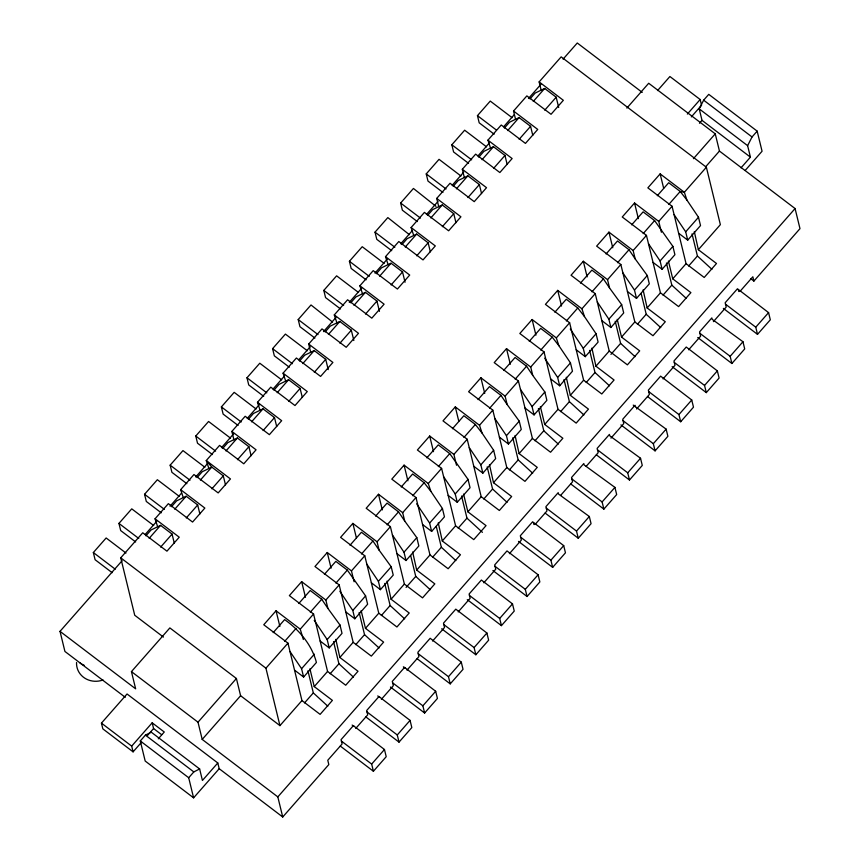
<?xml version="1.0" encoding="UTF-8"?>
<svg xmlns="http://www.w3.org/2000/svg" width="860" height="860" viewBox="0 0 860 860"><rect width="100%" height="100%" fill="white"/><g stroke="black" fill="none" stroke-linecap="round" stroke-linejoin="round"><path stroke-width="1.29" d="M741.03 167.829L750.425 157.143L702.018 120.357L699.223 108.876L703.641 100.179L708.758 94.353L757.165 131.139L762.067 151.242L745.287 170.323M750.425 157.143L747.62 145.662L752.038 136.966L757.165 131.139M112.176 572.696L95.094 559.72L93.342 552.539L106.145 537.973L125.969 553.044M135.654 541.95L120.701 530.588L118.949 523.407L131.752 508.851L153.66 525.503M161.261 512.829L146.307 501.466L144.555 494.285L157.358 479.719L179.267 496.37M186.867 483.696L171.914 472.333L170.162 465.163L182.965 450.597L204.874 467.249M212.474 454.575L197.52 443.212L195.768 436.031L208.572 421.475L230.48 438.116M238.08 425.442L223.127 414.09L221.375 406.909L234.178 392.343L256.087 408.994M263.687 396.32L248.733 384.957L246.981 377.776L259.784 363.221L281.693 379.873M289.293 367.198L274.34 355.836L272.588 348.655L285.402 334.088L307.3 350.74M314.9 338.066L299.946 326.703L298.205 319.533L311.008 304.967L332.54 322.038M340.506 308.944L325.553 297.582L323.812 290.4L336.615 275.834L358.512 292.486M366.113 279.812L351.16 268.449L349.418 261.279L362.221 246.712L384.119 263.364M391.719 250.69L376.766 239.327L375.024 232.146L387.828 217.591L409.36 234.662M417.326 221.568L402.373 210.205L400.631 203.025L413.434 188.458L435.988 206.346M442.932 192.436L427.979 181.073L426.237 173.903L439.041 159.337L460.938 175.988M468.539 163.314L453.585 151.951L451.844 144.77L464.647 130.204L486.556 146.856M494.145 134.181L479.192 122.819L477.45 115.648L490.254 101.082L512.162 117.734M163.422 637.067L134.73 615.255L120.733 557.828L142.749 532.781L166.948 551.174L179.245 537.199L155.047 518.795L168.356 503.659L192.565 522.052L204.852 508.066L180.654 489.673L193.962 474.526L218.171 492.92L230.458 478.945L206.26 460.551L219.569 445.405L243.778 463.798L256.065 449.812L231.867 431.419L245.175 416.272L269.384 434.665L281.671 420.69L257.473 402.297L270.782 387.15L294.991 405.544L307.278 391.569L283.08 373.165L296.388 358.018L320.597 376.422L332.885 362.436L308.686 344.043L321.995 328.896L346.204 347.289L358.491 333.315L334.293 314.921L347.601 299.774L371.81 318.168L384.097 304.182L359.899 285.789L373.208 270.642L397.417 289.035L409.704 275.06L385.506 256.667L398.814 241.52L423.023 259.913L435.31 245.928L411.112 227.534L424.431 212.388L448.63 230.792L460.917 216.806L436.719 198.413L450.038 183.266L474.236 201.659L486.523 187.684L462.325 169.28L475.644 154.144L499.843 172.537L512.13 158.552L487.932 140.158L501.251 125.012L525.449 143.405L537.736 129.43L513.538 111.037L526.857 95.89L551.056 114.283L563.343 100.297L539.145 81.904L561.171 56.857L706.372 167.227L720.368 224.653L698.352 249.701L716.498 263.493L704.211 277.479L686.065 263.676L672.058 206.26L647.859 187.856L660.147 173.881L684.356 192.275L686.904 200.057L698.492 217.257L700.524 225.578L687.721 240.144L678.637 233.243M125.27 697.32L64.919 651.45L60.017 631.347L122.12 560.709M145.19 534.468L156.724 521.354M170.033 506.207L181.567 493.092M195.757 476.945L207.292 463.83M221.493 447.684L233.909 433.548M247.218 418.411L259.645 404.286M272.953 389.15L284.488 376.024M298.678 359.878L310.213 346.763M323.521 331.627L335.948 317.49M349.257 302.354L361.673 288.229M374.981 273.093L387.409 258.967M400.717 243.821L412.252 230.706M426.442 214.559L437.976 201.444M452.177 185.298L463.712 172.172M477.902 156.025L489.437 142.91M503.637 126.764L514.28 114.649M528.47 98.502L540.897 84.377M563.074 59.147L577.275 43L642.248 92.385M145.91 535.812L151.027 529.986L160.583 525.352L172.075 534.092L174.268 543.09M171.516 506.68L176.633 500.853L186.19 496.22L197.682 504.96L199.875 513.968M197.123 477.558L202.24 471.731L211.797 467.098L223.288 475.838L225.481 484.836M222.729 448.425L227.846 442.599L237.403 437.976L248.895 446.706L251.099 455.714M248.336 419.304L253.453 413.477L263.01 408.844L274.501 417.584L276.705 426.581M273.942 390.171L279.059 384.356L288.616 379.722L300.108 388.451L302.312 397.46M299.549 361.05L304.666 355.223L314.223 350.59L325.714 359.329L328.23 369.617M325.155 331.928L330.272 326.101L339.829 321.468L351.321 330.208L353.836 340.495M350.762 302.795L355.879 296.969L365.435 292.335L376.938 301.075L379.443 311.363M376.368 273.673L381.485 267.847L391.042 263.214L402.544 271.953L405.049 282.241M401.975 244.541L407.092 238.714L416.648 234.092L428.151 242.821L430.344 251.829M427.581 215.419L432.698 209.593L442.255 204.959L453.757 213.699L455.95 222.697M453.188 186.298L458.315 180.471L467.862 175.838L479.364 184.577L481.557 193.575M478.794 157.165L483.922 151.338L493.468 146.705L504.971 155.445L507.163 164.453M504.401 128.043L509.529 122.217L519.074 117.583L530.577 126.323L532.77 135.321M530.007 98.911L535.135 93.084L544.681 88.462L556.183 97.191L558.688 107.478M149.167 538.328L160.583 525.352M174.774 509.206L186.19 496.22M200.38 480.084L211.797 467.098L206.26 460.551L208.808 468.324M225.986 450.952L237.403 437.976M251.593 421.83L263.01 408.844M277.2 392.697L288.616 379.722M302.806 363.576L314.223 350.59M328.412 334.443L339.829 321.468M354.019 305.321L365.435 292.335M379.625 276.2L391.042 263.214M405.243 247.067L416.648 234.092M430.849 217.946L442.255 204.959M456.456 188.813L467.862 175.838M482.062 159.691L493.468 146.705M507.669 130.569L519.074 117.583M533.275 101.437L544.681 88.462M160.669 547.067L172.075 534.092M186.276 517.946L197.682 504.96M211.882 488.813L223.288 475.838M237.489 459.691L248.895 446.706M263.096 430.57L274.501 417.584M288.702 401.437L300.108 388.451M314.308 372.315L325.714 359.329M339.915 343.183L351.321 330.208M365.521 314.061L376.938 301.075M391.128 284.929L402.544 271.953M416.735 255.807L428.151 242.821M442.341 226.685L453.757 213.699M467.947 197.553L479.364 184.577M493.554 168.431L504.971 155.445M519.16 139.299L530.577 126.323M544.767 110.177L556.183 97.191M60.017 631.347L135.643 688.828L131.44 671.606L169.861 627.918L236.414 678.497L240.606 695.729L279.941 725.625L301.957 700.567L287.96 643.151L263.762 624.758L276.049 610.772L300.248 629.165L303.344 639.507M626.875 108.081L648.698 83.259L715.251 133.838L719.454 151.07L795.081 208.55L799.983 228.652L753.897 281.08L750.694 278.64M141.62 742.148L133.085 751.855L102.834 728.861L101.437 723.12L127.044 693.988L217.795 762.971L219.203 768.711L282.725 817L328.821 764.572L327.767 760.261L342.108 743.954L341.054 739.654L353.352 725.668L384.463 749.511L386.215 756.692L373.412 771.259L340.313 746.093M657.545 90.579L669.908 76.519L700.158 99.513L701.556 105.253L691.322 116.906M133.085 751.855L131.688 746.114L152.177 722.808L164.271 732.01L158.304 738.804M687.355 114.068L700.158 99.513M219.203 768.711L193.597 797.843L145.19 761.046L140.287 740.954L145.415 735.128L151.231 732.172L199.638 768.958L202.433 780.45L217.795 762.971M147.597 735.343L153.575 728.549L152.177 722.808M699.459 123.27L702.018 120.357M320.146 641.012L329.219 647.913L342.022 633.347L339.99 625.016L327.896 608.407L325.854 600.043L301.656 581.65L289.368 595.625L313.567 614.018L327.563 671.445L345.72 685.237L358.007 671.262L339.85 657.47L335.83 639.367M354.105 581.758L351.46 570.911L327.262 552.518L314.975 566.504L339.173 584.897L353.17 642.323L371.327 656.115L383.614 642.13L365.468 628.337L361.135 610.589M371.359 582.758L380.432 589.659L393.235 575.093L391.203 566.772L379.11 550.153L377.067 541.789L352.869 523.396L340.582 537.371L364.78 555.775L378.776 613.191L396.933 626.994L409.22 613.008L391.074 599.216L387.043 581.124M396.965 553.636L406.038 560.526L418.841 545.971L416.81 537.64L404.716 521.031L402.673 512.667L378.475 494.263L366.188 508.249L390.386 526.642L404.383 584.069L422.539 597.861L434.827 583.886L416.681 570.083L412.649 551.991M422.572 524.503L431.645 531.405L444.448 516.838L442.427 508.518L430.838 491.318L428.28 483.535L404.082 465.142L391.794 479.127L415.993 497.521L429.989 554.937L448.146 568.739L460.433 554.754L442.287 540.962L438.256 522.869M456.531 465.26L453.887 454.413L429.688 436.02L417.401 449.995L441.599 468.388L455.596 525.815L473.752 539.607L486.04 525.632L467.894 511.829L463.562 494.081M473.785 466.26L482.858 473.15L495.661 458.584L493.64 450.264L482.051 433.064L479.504 425.281L455.295 406.887L443.007 420.873L467.206 439.267L481.202 496.693L499.359 510.485L511.646 496.5L493.5 482.707L489.469 464.615M499.391 437.127L508.464 444.029L521.267 429.462L519.246 421.142L507.142 404.522L505.11 396.159L480.901 377.766L468.614 391.741L492.812 410.134L506.809 467.56L524.965 481.363L537.253 467.378L519.107 453.585L515.075 435.493M524.998 408.005L534.071 414.896L546.874 400.341L544.853 392.01L532.748 375.401L530.717 367.037L506.508 348.633L494.221 362.619L518.419 381.012L532.415 438.439L550.572 452.231L562.859 438.256L544.713 424.453L540.381 406.705M550.604 378.873L559.677 385.774L572.48 371.208L570.459 362.888L558.871 345.688L556.323 337.905L532.114 319.512L519.827 333.497L544.025 351.89L558.022 409.306L576.178 423.109L588.466 409.123L570.32 395.331L566.288 377.239M576.211 349.751L585.284 356.653L598.098 342.087L596.066 333.755L584.478 316.566L581.93 308.783L557.721 290.39L545.433 304.365L569.632 322.758L583.628 380.185L601.785 393.977L614.072 380.002L595.926 366.199L591.895 348.106M601.817 320.619L610.901 327.52L623.704 312.954L621.672 304.633L609.568 288.014L607.536 279.65L583.327 261.257L571.04 275.243L595.238 293.636L609.235 351.063L627.391 364.855L639.679 350.869L621.533 337.077L617.2 319.329M627.424 291.497L636.508 298.398L649.311 283.832L647.279 275.501L635.174 258.892L633.143 250.529L608.934 232.135L596.646 246.11L620.845 264.504L634.841 321.93L652.998 335.723L665.285 321.748L647.139 307.955L643.108 289.863M661.394 232.254L658.749 221.396L634.54 203.003L622.253 216.989L646.451 235.382L660.448 292.808L678.604 306.601L690.892 292.626L672.746 278.823L668.413 261.075M273.2 632.605L284.617 619.619C299.205 629.767 311.976 645.14 316.415 662.469L303.612 677.035L294.539 670.133M298.807 603.483L310.223 590.497L321.715 599.237L327.896 608.407M324.413 574.351L335.83 561.376L347.322 570.105L365.597 595.894L367.629 604.225L354.825 618.781L345.752 611.89M350.02 545.229L361.437 532.243L372.928 540.983L379.11 550.153M375.627 516.097L387.043 503.121L398.535 511.85L404.716 521.031M401.233 486.975L412.649 473.989L424.141 482.729L430.838 491.318M426.839 457.842L438.256 444.867L449.748 453.607L468.034 479.385L470.054 487.717L457.251 502.283L448.178 495.381M452.446 428.721L463.862 415.735L475.354 424.474L482.051 433.064M478.052 399.599L489.469 386.613L500.961 395.353L507.142 404.522M503.659 370.466L515.075 357.491L526.567 366.22L532.748 375.401M529.265 341.345L540.682 328.359L552.174 337.098L558.871 345.688M554.872 312.212L566.288 299.237L577.78 307.977L584.478 316.566M580.478 283.09L591.895 270.104L603.387 278.844L609.568 288.014M606.085 253.969L617.501 240.983L629.004 249.722L635.174 258.892M631.692 224.836L643.108 211.861L654.611 220.59L672.885 246.379L674.917 254.71L662.114 269.266L653.03 262.375M657.309 195.714L668.714 182.728L680.217 191.468L686.904 200.057M282.725 817L277.823 796.897L202.197 739.417L198.004 722.196L236.414 678.497M693.429 158.67L715.251 133.838M284.692 641.345L296.109 628.359M310.299 612.212L321.715 599.237M335.916 583.091L347.322 570.105M361.522 553.969L372.928 540.983M387.129 524.837L398.535 511.85M412.736 495.715L424.141 482.729M438.342 466.582L449.748 453.607M463.948 437.46L475.354 424.474M489.555 408.328L500.961 395.353M515.162 379.206L526.567 366.22M540.768 350.084L552.174 337.098M566.375 320.952L577.78 307.977M591.981 291.83L603.387 278.844M617.587 262.698L629.004 249.722M643.194 233.576L654.611 220.59M668.8 204.454L680.217 191.468L684.356 192.275L706.372 167.227M202.197 739.417L240.606 695.729M705.49 166.958L719.454 151.07M279.941 725.625L265.933 668.198L287.96 643.151M300.248 629.165L313.567 614.018M325.854 600.043L339.173 584.897M351.46 570.911L364.78 555.775M377.067 541.789L390.386 526.642M402.673 512.667L415.993 497.521M428.28 483.535L441.599 468.388M453.887 454.413L467.206 439.267M479.504 425.281L492.812 410.134M505.11 396.159L518.419 381.012M530.717 367.037L544.025 351.89M556.323 337.905L569.632 322.758M581.93 308.783L595.238 293.636M607.536 279.65L620.845 264.504M633.143 250.529L646.451 235.382M658.749 221.396L672.058 206.26M193.597 797.843L188.695 777.741L193.812 771.914L199.638 768.958M303.612 677.035L301.581 668.714L314.384 654.148M329.219 647.913L327.187 639.582L339.99 625.016M354.825 618.781L352.793 610.46L365.597 595.894M380.432 589.659L378.4 581.328L391.203 566.772M406.038 560.526L404.006 552.206L416.81 537.64M431.645 531.405L429.624 523.073L442.427 508.518M457.251 502.283L455.23 493.952L468.034 479.385M482.858 473.15L480.837 464.83L493.64 450.264M508.464 444.029L506.443 435.697L519.246 421.142M534.071 414.896L532.05 406.576L544.853 392.01M559.677 385.774L557.656 377.443L570.459 362.888M585.284 356.653L583.263 348.321L596.066 333.755M610.901 327.52L608.869 319.2L621.672 304.633M636.508 298.398L634.476 290.067L647.279 275.501M662.114 269.266L660.082 260.945L672.885 246.379M687.721 240.144L685.689 231.813L698.492 217.257M301.957 700.567L320.113 714.37L332.401 700.384L314.244 686.592L327.563 671.445M339.85 657.47L353.17 642.323M365.468 628.337L378.776 613.191M391.074 599.216L404.383 584.069M416.681 570.083L429.989 554.937M442.287 540.962L455.596 525.815M467.894 511.829L481.202 496.693M493.5 482.707L506.809 467.56M519.107 453.585L532.415 438.439M544.713 424.453L558.022 409.306M570.32 395.331L583.628 380.185M595.926 366.199L609.235 351.063M621.533 337.077L634.841 321.93M647.139 307.955L660.448 292.808M672.746 278.823L686.065 263.676M304.548 702.889L313.319 692.902L307.934 670.779M330.154 673.767L338.926 663.78L333.54 641.657M355.76 644.634L364.533 634.659L359.147 612.524M381.367 615.513L390.139 605.526L384.753 583.403M406.092 587.391L415.745 576.404L410.671 555.571M432.58 557.259L441.363 547.272L436.278 526.449M458.187 528.137L466.969 518.15L461.573 496.026M483.793 499.004L492.576 489.017L487.179 466.894M509.399 469.882L518.182 459.896L512.786 437.772M535.006 440.761L543.789 430.774L538.392 408.64M560.612 411.628L569.395 401.642L563.999 379.518M586.219 382.506L595.002 372.52L589.605 350.385M610.944 354.374L620.608 343.387L615.212 321.264M637.432 324.252L646.215 314.265L641.141 293.443M663.038 295.12L671.821 285.144L666.425 263.01M688.645 265.998L697.428 256.011L692.031 233.888M277.823 796.897L795.081 208.55M355.771 728.42L367.714 714.832L366.661 710.521L378.959 696.546L410.069 720.39L411.822 727.571L399.019 742.126L365.919 716.971M381.378 699.298L393.321 685.699L392.278 681.399L404.565 667.414L435.676 691.257L437.428 698.438L424.625 713.005L390.462 687.033M406.984 670.166L418.927 656.578L417.885 652.267L430.172 638.292L461.283 662.135L463.035 669.317L450.231 683.872L417.132 658.717M432.591 641.044L444.534 627.456L443.491 623.145L455.779 609.159L486.889 633.014L488.641 640.184L475.838 654.75L441.675 628.778M458.197 611.912L470.14 598.323L469.098 594.013L481.385 580.038L512.495 603.881L514.248 611.062L501.444 625.629L467.281 599.657M483.804 582.79L495.747 569.202L494.704 564.891L506.991 550.916L538.102 574.759L539.854 581.941L527.051 596.496L492.887 570.524M509.41 553.668L521.354 540.069L520.311 535.769L532.598 521.784L563.708 545.627L565.461 552.808L552.658 567.374L518.494 541.402M535.017 524.535L546.96 510.947L545.917 506.637L558.204 492.662L558.559 494.091L589.315 516.505L591.067 523.686L578.264 538.242L545.165 513.087M560.623 495.414L572.567 481.815L571.524 477.515L583.811 463.529L584.166 464.97L614.921 487.383L616.674 494.554L603.87 509.12L570.771 483.965M586.23 466.281L598.173 452.693L597.13 448.382L609.417 434.408L609.772 435.837L640.528 458.251L642.28 465.432L629.477 479.998L596.378 454.832M610.976 438.127L623.779 423.571L622.737 419.261L635.024 405.275L635.379 406.715L666.134 429.129L667.887 436.3L655.083 450.866L620.92 424.894M636.583 409.005L649.386 394.439L648.343 390.139L660.63 376.153L691.741 399.997L693.493 407.178L680.69 421.744L647.591 396.589M663.049 378.905L674.992 365.317L673.95 361.006L686.237 347.031L717.358 370.875L719.1 378.056L706.296 392.612L672.133 366.65M688.656 349.784L700.61 336.185L699.556 331.885L711.843 317.899L712.198 319.339L742.965 341.742L744.706 348.923L731.903 363.49L697.739 337.518M713.413 321.629L726.216 307.063L725.163 302.752L737.45 288.777L768.571 312.621L770.313 319.802L757.509 334.357L723.346 308.396M739.88 291.519L752.844 276.769L753.897 281.08M373.412 771.259L371.66 764.078L384.463 749.511M399.019 742.126L397.266 734.956L410.069 720.39M424.625 713.005L422.873 705.823L435.676 691.257M450.231 683.872L448.479 676.702L461.283 662.135M475.838 654.75L474.086 647.569L486.889 633.014M501.444 625.629L499.692 618.447L512.495 603.881M527.051 596.496L525.299 589.326L538.102 574.759M552.658 567.374L550.905 560.193L563.708 545.627M578.264 538.242L576.512 531.072L589.315 516.505M603.87 509.12L602.118 501.939L614.921 487.383M629.477 479.998L627.725 472.817L640.528 458.251M655.083 450.866L653.331 443.685L666.134 429.129M680.69 421.744L678.938 414.563L691.741 399.997M706.296 392.612L704.544 385.441L717.358 370.875M731.903 363.49L730.162 356.309L742.965 341.742M757.509 334.357L755.768 327.187L768.571 312.621M403.351 666.801L405.425 668.274M377.744 695.923L379.819 697.395M352.138 725.055L354.212 726.517M703.641 100.179L752.038 136.966M699.223 108.876L747.62 145.662M477.45 115.648L496.22 129.914M725.507 304.193L755.768 327.187M451.844 144.77L471.656 159.831M699.9 333.315L730.162 356.309M426.237 173.903L446.05 188.963M674.294 362.447L704.544 385.441M400.631 203.025L420.443 218.085M648.687 391.569L678.938 414.563M633.239 405.092L635.379 406.715M375.024 232.146L394.837 247.218M623.081 420.701L653.331 443.685M349.418 261.279L369.23 276.339M597.474 449.823L627.725 472.817M323.812 290.4L343.624 305.472M571.868 478.945L602.118 501.939M298.205 319.533L318.017 334.594M546.261 508.077L576.512 531.072M272.588 348.655L292.411 363.715M520.655 537.199L550.905 560.193M246.981 377.776L266.804 392.848M495.048 566.332L525.299 589.326M221.375 406.909L241.198 421.97M469.442 595.453L499.692 618.447M195.768 436.031L215.591 451.102M443.835 624.575L474.086 647.569M170.162 465.163L189.985 480.224M418.229 653.707L448.479 676.702M144.555 494.285L164.378 509.346M392.622 682.829L422.873 705.823M118.949 523.407L138.772 538.478M367.016 711.962L397.266 734.956M120.733 557.828L265.933 668.198M93.342 552.539L115.251 569.191M341.409 741.083L371.66 764.078M131.44 671.606L198.004 722.196M153.575 728.549L161.637 734.687M145.415 735.128L193.812 771.914M140.287 740.954L188.695 777.741M101.437 723.12L131.688 746.114M697.428 256.011L711.919 269.32M671.821 285.144L686.312 298.442M646.215 314.265L660.706 327.574M620.608 343.387L635.099 356.696M595.002 372.52L609.493 385.828M569.395 401.642L583.886 414.95M543.789 430.774L558.28 444.072M518.182 459.896L532.673 473.204M492.576 489.017L507.067 502.326M466.969 518.15L482.428 532.34M441.363 547.272L455.854 560.58M415.745 576.404L430.247 589.702M390.139 605.526L404.641 618.834M364.533 634.659L379.034 647.956M338.926 663.78L353.428 677.089M313.319 692.902L327.821 706.211M674.1 214.624L685.689 231.813M648.494 243.745L660.082 260.945M622.887 272.867L634.476 290.067M597.281 302L608.869 319.2M570.298 329.09L583.263 348.321M544.692 358.212L557.656 377.443M520.461 389.376L532.05 406.576M494.855 418.508L506.443 435.697M469.248 447.63L480.837 464.83M443.642 476.752L455.23 493.952M416.659 503.842L429.624 523.073M392.429 535.006L404.006 552.206M366.822 564.138L378.4 581.328M339.84 591.218L352.793 610.46M314.233 620.35L327.187 639.582M290.003 651.514L301.581 668.714M487.932 140.158L490.479 147.941M411.112 227.534L413.66 235.317M385.506 256.667L388.053 264.45M359.899 285.789L362.447 293.572M334.293 314.921L336.84 322.693M283.08 373.165L285.627 380.948M257.473 402.297L260.021 410.08M180.654 489.673L183.201 497.456M155.047 518.795L157.595 526.578M738.31 289.627L738.783 291.54M660.147 173.881L663.651 188.222M634.54 203.003L638.356 218.655M608.934 232.135L612.75 247.777M583.327 261.257L587.143 276.909M539.145 81.904L541.187 90.268M557.721 290.39L561.537 306.031M513.538 111.037L515.581 119.4M532.114 319.512L535.931 335.163M506.508 348.633L510.324 364.285M462.325 169.28L464.368 177.654M533.458 522.633L533.931 524.557M480.901 377.766L484.717 393.407M436.719 198.413L438.761 206.776M455.295 406.887L458.788 421.239M429.688 436.02L433.504 451.661M404.082 465.142L407.898 480.794M378.475 494.263L382.291 509.915M352.869 523.396L356.363 537.736M308.686 344.043L310.718 352.406M327.262 552.518L331.079 568.17M301.656 581.65L305.472 597.291M309.923 668.843L314.244 686.592M276.049 610.772L279.865 626.424M231.867 431.419L233.899 439.783M694.321 231.609L698.352 249.701M103.039 679.97A19.898 18.468 -13.7 0 1 76.551 662.479M84.388 665.425A19.898 18.468 -13.7 0 1 80.044 662.942"/></g></svg>
